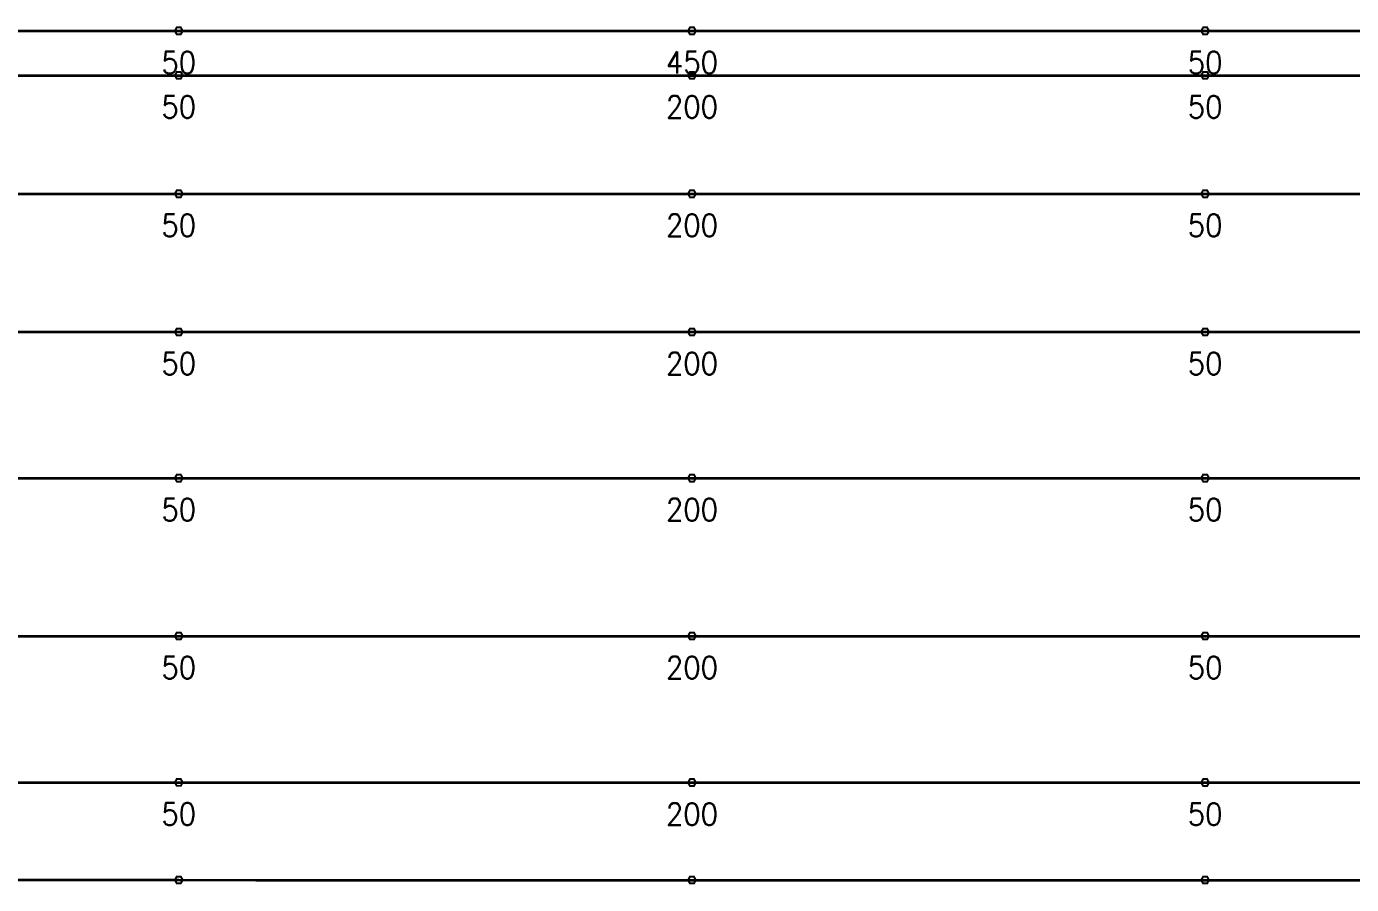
# Model space of a CAD drawing. Header units: millimetres. Extents: x 127300 to 589785, y -24728 to 44820.
# Drawn here: x 396307 to 409733, y 9103 to 17795 of the extents above; entities that cross this region are included whole.
import ezdxf

# ---------------------------------------------------------------- set-up
doc = ezdxf.new("R2010")
doc.units = ezdxf.units.MM
doc.layers.add('Current_plane_Column', color=7, linetype='Continuous', true_color=0x4b00ff)
doc.layers.add('NDC_S-TENDON', color=6, linetype='Continuous', lineweight=35)
doc.layers.add('NDC_S_ANNO', color=7, linetype='Continuous', lineweight=20)
doc.styles.get("Standard").update_dxf_attribs({"font": 'arial.ttf'})

# ---------------------------------------------------------------- blocks, each defined once
blk = doc.blocks.new('TDX')
at = {"layer": 'NDC_S-TENDON', "linetype": 'Continuous'}
for points, elevation in [([(15290, 8250, 20, 20, 0), (15270, 8285, 20, 20, 0), (15230, 8285, 20, 20, 0), (15210, 8250, 20, 20, 0), (15230, 8215, 20, 20, 0), (15270, 8215, 20, 20, 0)], 2550), ([(15290, 8250, 20, 20, 0), (15270, 8285, 20, 20, 0), (15230, 8285, 20, 20, 0), (15210, 8250, 20, 20, 0), (15230, 8215, 20, 20, 0), (15270, 8215, 20, 20, 0)], 2550), ([(20490, 8250, 20, 20, 0), (20470, 8285, 20, 20, 0), (20430, 8285, 20, 20, 0), (20410, 8250, 20, 20, 0), (20430, 8215, 20, 20, 0), (20470, 8215, 20, 20, 0)], 2950), ([(20490, 8250, 20, 20, 0), (20470, 8285, 20, 20, 0), (20430, 8285, 20, 20, 0), (20410, 8250, 20, 20, 0), (20430, 8215, 20, 20, 0), (20470, 8215, 20, 20, 0)], 2950), ([(20490, 8250, 20, 20, 0), (20470, 8285, 20, 20, 0), (20430, 8285, 20, 20, 0), (20410, 8250, 20, 20, 0), (20430, 8215, 20, 20, 0), (20470, 8215, 20, 20, 0)], 2950), ([(20490, 8250, 20, 20, 0), (20470, 8285, 20, 20, 0), (20430, 8285, 20, 20, 0), (20410, 8250, 20, 20, 0), (20430, 8215, 20, 20, 0), (20470, 8215, 20, 20, 0)], 2950), ([(25690, 8250, 20, 20, 0), (25670, 8285, 20, 20, 0), (25630, 8285, 20, 20, 0), (25610, 8250, 20, 20, 0), (25630, 8215, 20, 20, 0), (25670, 8215, 20, 20, 0)], 2550), ([(25690, 8250, 20, 20, 0), (25670, 8285, 20, 20, 0), (25630, 8285, 20, 20, 0), (25610, 8250, 20, 20, 0), (25630, 8215, 20, 20, 0), (25670, 8215, 20, 20, 0)], 2550), ([(15290, 7800, 20, 20, 0), (15270, 7834, 20, 20, 0), (15230, 7834, 20, 20, 0), (15210, 7800, 20, 20, 0), (15230, 7765, 20, 20, 0), (15270, 7765, 20, 20, 0)], 2800), ([(15290, 7800, 20, 20, 0), (15270, 7834, 20, 20, 0), (15230, 7834, 20, 20, 0), (15210, 7800, 20, 20, 0), (15230, 7765, 20, 20, 0), (15270, 7765, 20, 20, 0)], 2800), ([(20490, 7800, 20, 20, 0), (20470, 7834, 20, 20, 0), (20430, 7834, 20, 20, 0), (20410, 7800, 20, 20, 0), (20430, 7765, 20, 20, 0), (20470, 7765, 20, 20, 0)], 2950), ([(20490, 7800, 20, 20, 0), (20470, 7834, 20, 20, 0), (20430, 7834, 20, 20, 0), (20410, 7800, 20, 20, 0), (20430, 7765, 20, 20, 0), (20470, 7765, 20, 20, 0)], 2950), ([(20490, 7800, 20, 20, 0), (20470, 7834, 20, 20, 0), (20430, 7834, 20, 20, 0), (20410, 7800, 20, 20, 0), (20430, 7765, 20, 20, 0), (20470, 7765, 20, 20, 0)], 2950), ([(20490, 7800, 20, 20, 0), (20470, 7834, 20, 20, 0), (20430, 7834, 20, 20, 0), (20410, 7800, 20, 20, 0), (20430, 7765, 20, 20, 0), (20470, 7765, 20, 20, 0)], 2950), ([(25690, 7800, 20, 20, 0), (25670, 7834, 20, 20, 0), (25630, 7834, 20, 20, 0), (25610, 7800, 20, 20, 0), (25630, 7765, 20, 20, 0), (25670, 7765, 20, 20, 0)], 2800), ([(25690, 7800, 20, 20, 0), (25670, 7834, 20, 20, 0), (25630, 7834, 20, 20, 0), (25610, 7800, 20, 20, 0), (25630, 7765, 20, 20, 0), (25670, 7765, 20, 20, 0)], 2800), ([(15290, 6600, 20, 20, 0), (15270, 6635, 20, 20, 0), (15230, 6635, 20, 20, 0), (15210, 6600, 20, 20, 0), (15230, 6565, 20, 20, 0), (15270, 6565, 20, 20, 0)], 2800), ([(15290, 6600, 20, 20, 0), (15270, 6635, 20, 20, 0), (15230, 6635, 20, 20, 0), (15210, 6600, 20, 20, 0), (15230, 6565, 20, 20, 0), (15270, 6565, 20, 20, 0)], 2800), ([(20490, 6600, 20, 20, 0), (20470, 6635, 20, 20, 0), (20430, 6635, 20, 20, 0), (20410, 6600, 20, 20, 0), (20430, 6565, 20, 20, 0), (20470, 6565, 20, 20, 0)], 2950), ([(20490, 6600, 20, 20, 0), (20470, 6635, 20, 20, 0), (20430, 6635, 20, 20, 0), (20410, 6600, 20, 20, 0), (20430, 6565, 20, 20, 0), (20470, 6565, 20, 20, 0)], 2950), ([(20490, 6600, 20, 20, 0), (20470, 6635, 20, 20, 0), (20430, 6635, 20, 20, 0), (20410, 6600, 20, 20, 0), (20430, 6565, 20, 20, 0), (20470, 6565, 20, 20, 0)], 2950), ([(20490, 6600, 20, 20, 0), (20470, 6635, 20, 20, 0), (20430, 6635, 20, 20, 0), (20410, 6600, 20, 20, 0), (20430, 6565, 20, 20, 0), (20470, 6565, 20, 20, 0)], 2950), ([(25690, 6600, 20, 20, 0), (25670, 6635, 20, 20, 0), (25630, 6635, 20, 20, 0), (25610, 6600, 20, 20, 0), (25630, 6565, 20, 20, 0), (25670, 6565, 20, 20, 0)], 2800), ([(25690, 6600, 20, 20, 0), (25670, 6635, 20, 20, 0), (25630, 6635, 20, 20, 0), (25610, 6600, 20, 20, 0), (25630, 6565, 20, 20, 0), (25670, 6565, 20, 20, 0)], 2800), ([(15290, 5200, 20, 20, 0), (15270, 5235, 20, 20, 0), (15230, 5235, 20, 20, 0), (15210, 5200, 20, 20, 0), (15230, 5165, 20, 20, 0), (15270, 5165, 20, 20, 0)], 2800), ([(15290, 5200, 20, 20, 0), (15270, 5235, 20, 20, 0), (15230, 5235, 20, 20, 0), (15210, 5200, 20, 20, 0), (15230, 5165, 20, 20, 0), (15270, 5165, 20, 20, 0)], 2800), ([(20490, 5200, 20, 20, 0), (20470, 5235, 20, 20, 0), (20430, 5235, 20, 20, 0), (20410, 5200, 20, 20, 0), (20430, 5165, 20, 20, 0), (20470, 5165, 20, 20, 0)], 2950), ([(20490, 5200, 20, 20, 0), (20470, 5235, 20, 20, 0), (20430, 5235, 20, 20, 0), (20410, 5200, 20, 20, 0), (20430, 5165, 20, 20, 0), (20470, 5165, 20, 20, 0)], 2950), ([(20490, 5200, 20, 20, 0), (20470, 5235, 20, 20, 0), (20430, 5235, 20, 20, 0), (20410, 5200, 20, 20, 0), (20430, 5165, 20, 20, 0), (20470, 5165, 20, 20, 0)], 2950), ([(20490, 5200, 20, 20, 0), (20470, 5235, 20, 20, 0), (20430, 5235, 20, 20, 0), (20410, 5200, 20, 20, 0), (20430, 5165, 20, 20, 0), (20470, 5165, 20, 20, 0)], 2950), ([(25690, 5200, 20, 20, 0), (25670, 5235, 20, 20, 0), (25630, 5235, 20, 20, 0), (25610, 5200, 20, 20, 0), (25630, 5165, 20, 20, 0), (25670, 5165, 20, 20, 0)], 2800), ([(25690, 5200, 20, 20, 0), (25670, 5235, 20, 20, 0), (25630, 5235, 20, 20, 0), (25610, 5200, 20, 20, 0), (25630, 5165, 20, 20, 0), (25670, 5165, 20, 20, 0)], 2800), ([(15290, 3720, 20, 20, 0), (15270, 3755, 20, 20, 0), (15230, 3755, 20, 20, 0), (15210, 3720, 20, 20, 0), (15230, 3685, 20, 20, 0), (15270, 3685, 20, 20, 0)], 2800), ([(15290, 3720, 20, 20, 0), (15270, 3755, 20, 20, 0), (15230, 3755, 20, 20, 0), (15210, 3720, 20, 20, 0), (15230, 3685, 20, 20, 0), (15270, 3685, 20, 20, 0)], 2800), ([(20490, 3720, 20, 20, 0), (20470, 3755, 20, 20, 0), (20430, 3755, 20, 20, 0), (20410, 3720, 20, 20, 0), (20430, 3685, 20, 20, 0), (20470, 3685, 20, 20, 0)], 2950), ([(20490, 3720, 20, 20, 0), (20470, 3755, 20, 20, 0), (20430, 3755, 20, 20, 0), (20410, 3720, 20, 20, 0), (20430, 3685, 20, 20, 0), (20470, 3685, 20, 20, 0)], 2950), ([(20490, 3720, 20, 20, 0), (20470, 3755, 20, 20, 0), (20430, 3755, 20, 20, 0), (20410, 3720, 20, 20, 0), (20430, 3685, 20, 20, 0), (20470, 3685, 20, 20, 0)], 2950), ([(20490, 3720, 20, 20, 0), (20470, 3755, 20, 20, 0), (20430, 3755, 20, 20, 0), (20410, 3720, 20, 20, 0), (20430, 3685, 20, 20, 0), (20470, 3685, 20, 20, 0)], 2950), ([(25690, 3720, 20, 20, 0), (25670, 3755, 20, 20, 0), (25630, 3755, 20, 20, 0), (25610, 3720, 20, 20, 0), (25630, 3685, 20, 20, 0), (25670, 3685, 20, 20, 0)], 2800), ([(25690, 3720, 20, 20, 0), (25670, 3755, 20, 20, 0), (25630, 3755, 20, 20, 0), (25610, 3720, 20, 20, 0), (25630, 3685, 20, 20, 0), (25670, 3685, 20, 20, 0)], 2800), ([(15290, 2120, 20, 20, 0), (15270, 2155, 20, 20, 0), (15230, 2155, 20, 20, 0), (15210, 2120, 20, 20, 0), (15230, 2085, 20, 20, 0), (15270, 2085, 20, 20, 0)], 2800), ([(15290, 2120, 20, 20, 0), (15270, 2155, 20, 20, 0), (15230, 2155, 20, 20, 0), (15210, 2120, 20, 20, 0), (15230, 2085, 20, 20, 0), (15270, 2085, 20, 20, 0)], 2800), ([(20490, 2120, 20, 20, 0), (20470, 2155, 20, 20, 0), (20430, 2155, 20, 20, 0), (20410, 2120, 20, 20, 0), (20430, 2085, 20, 20, 0), (20470, 2085, 20, 20, 0)], 2950), ([(20490, 2120, 20, 20, 0), (20470, 2155, 20, 20, 0), (20430, 2155, 20, 20, 0), (20410, 2120, 20, 20, 0), (20430, 2085, 20, 20, 0), (20470, 2085, 20, 20, 0)], 2950), ([(20490, 2120, 20, 20, 0), (20470, 2155, 20, 20, 0), (20430, 2155, 20, 20, 0), (20410, 2120, 20, 20, 0), (20430, 2085, 20, 20, 0), (20470, 2085, 20, 20, 0)], 2950), ([(20490, 2120, 20, 20, 0), (20470, 2155, 20, 20, 0), (20430, 2155, 20, 20, 0), (20410, 2120, 20, 20, 0), (20430, 2085, 20, 20, 0), (20470, 2085, 20, 20, 0)], 2950), ([(25690, 2120, 20, 20, 0), (25670, 2155, 20, 20, 0), (25630, 2155, 20, 20, 0), (25610, 2120, 20, 20, 0), (25630, 2085, 20, 20, 0), (25670, 2085, 20, 20, 0)], 2800), ([(25690, 2120, 20, 20, 0), (25670, 2155, 20, 20, 0), (25630, 2155, 20, 20, 0), (25610, 2120, 20, 20, 0), (25630, 2085, 20, 20, 0), (25670, 2085, 20, 20, 0)], 2800), ([(15290, 637, 20, 20, 0), (15270, 671, 20, 20, 0), (15230, 671, 20, 20, 0), (15210, 637, 20, 20, 0), (15230, 602, 20, 20, 0), (15270, 602, 20, 20, 0)], 2800), ([(15290, 637, 20, 20, 0), (15270, 671, 20, 20, 0), (15230, 671, 20, 20, 0), (15210, 637, 20, 20, 0), (15230, 602, 20, 20, 0), (15270, 602, 20, 20, 0)], 2800), ([(20490, 635, 20, 20, 0), (20470, 670, 20, 20, 0), (20430, 670, 20, 20, 0), (20410, 635, 20, 20, 0), (20430, 601, 20, 20, 0), (20470, 601, 20, 20, 0)], 2950), ([(20490, 635, 20, 20, 0), (20470, 670, 20, 20, 0), (20430, 670, 20, 20, 0), (20410, 635, 20, 20, 0), (20430, 601, 20, 20, 0), (20470, 601, 20, 20, 0)], 2950), ([(20490, 635, 20, 20, 0), (20470, 670, 20, 20, 0), (20430, 670, 20, 20, 0), (20410, 635, 20, 20, 0), (20430, 601, 20, 20, 0), (20470, 601, 20, 20, 0)], 2950), ([(20490, 635, 20, 20, 0), (20470, 670, 20, 20, 0), (20430, 670, 20, 20, 0), (20410, 635, 20, 20, 0), (20430, 601, 20, 20, 0), (20470, 601, 20, 20, 0)], 2950), ([(25690, 635, 20, 20, 0), (25670, 670, 20, 20, 0), (25630, 670, 20, 20, 0), (25610, 635, 20, 20, 0), (25630, 601, 20, 20, 0), (25670, 601, 20, 20, 0)], 2800), ([(25690, 635, 20, 20, 0), (25670, 670, 20, 20, 0), (25630, 670, 20, 20, 0), (25610, 635, 20, 20, 0), (25630, 601, 20, 20, 0), (25670, 601, 20, 20, 0)], 2800), ([(15290, -351, 20, 20, 0), (15270, -317, 20, 20, 0), (15230, -317, 20, 20, 0), (15210, -351, 20, 20, 0), (15230, -386, 20, 20, 0), (15270, -386, 20, 20, 0)], 2500), ([(15290, -351, 20, 20, 0), (15270, -317, 20, 20, 0), (15230, -317, 20, 20, 0), (15210, -351, 20, 20, 0), (15230, -386, 20, 20, 0), (15270, -386, 20, 20, 0)], 2500), ([(20490, -353, 20, 20, 0), (20470, -318, 20, 20, 0), (20430, -318, 20, 20, 0), (20410, -353, 20, 20, 0), (20430, -387, 20, 20, 0), (20470, -387, 20, 20, 0)], 2900), ([(20490, -353, 20, 20, 0), (20470, -318, 20, 20, 0), (20430, -318, 20, 20, 0), (20410, -353, 20, 20, 0), (20430, -387, 20, 20, 0), (20470, -387, 20, 20, 0)], 2900), ([(20490, -353, 20, 20, 0), (20470, -318, 20, 20, 0), (20430, -318, 20, 20, 0), (20410, -353, 20, 20, 0), (20430, -387, 20, 20, 0), (20470, -387, 20, 20, 0)], 2900), ([(20490, -353, 20, 20, 0), (20470, -318, 20, 20, 0), (20430, -318, 20, 20, 0), (20410, -353, 20, 20, 0), (20430, -387, 20, 20, 0), (20470, -387, 20, 20, 0)], 2900), ([(25690, -353, 20, 20, 0), (25670, -318, 20, 20, 0), (25630, -318, 20, 20, 0), (25610, -353, 20, 20, 0), (25630, -387, 20, 20, 0), (25670, -387, 20, 20, 0)], 2500), ([(25690, -353, 20, 20, 0), (25670, -318, 20, 20, 0), (25630, -318, 20, 20, 0), (25610, -353, 20, 20, 0), (25630, -387, 20, 20, 0), (25670, -387, 20, 20, 0)], 2500)]:
    blk.add_lwpolyline(points, format="xyseb", close=True, dxfattribs=dict(at, elevation=elevation))
for points in [[(10050, 8250, 2950), (10743, 8250, 2932), (11437, 8250, 2879), (12130, 8250, 2790), (13170, 8250, 2657), (14210, 8250, 2577), (15250, 8250, 2550), (16290, 8250, 2577), (17330, 8250, 2657), (18370, 8250, 2790), (19063, 8250, 2879), (19757, 8250, 2932), (20450, 8250, 2950)], [(20450, 8250, 2950), (21143, 8250, 2932), (21837, 8250, 2879), (22530, 8250, 2790), (23570, 8250, 2657), (24610, 8250, 2577), (25650, 8250, 2550), (26690, 8250, 2577), (27730, 8250, 2657), (28770, 8250, 2790), (29463, 8250, 2879), (30157, 8250, 2932), (30850, 8250, 2950)], [(10050, 7800, 2950), (10743, 7800, 2943), (11437, 7800, 2923), (12130, 7800, 2890), (13170, 7800, 2840), (14210, 7800, 2810), (15250, 7800, 2800), (16290, 7800, 2810), (17330, 7800, 2840), (18370, 7800, 2890), (19063, 7800, 2923), (19757, 7800, 2943), (20450, 7800, 2950)], [(20450, 7800, 2950), (21143, 7800, 2943), (21837, 7800, 2923), (22530, 7800, 2890), (23570, 7800, 2840), (24610, 7800, 2810), (25650, 7800, 2800), (26690, 7800, 2810), (27730, 7800, 2840), (28770, 7800, 2890), (29463, 7800, 2923), (30157, 7800, 2943), (30850, 7800, 2950)], [(10050, 6600, 2950), (10743, 6600, 2943), (11437, 6600, 2923), (12130, 6600, 2890), (13170, 6600, 2840), (14210, 6600, 2810), (15250, 6600, 2800), (16290, 6600, 2810), (17330, 6600, 2840), (18370, 6600, 2890), (19063, 6600, 2923), (19757, 6600, 2943), (20450, 6600, 2950)], [(20450, 6600, 2950), (21143, 6600, 2943), (21837, 6600, 2923), (22530, 6600, 2890), (23570, 6600, 2840), (24610, 6600, 2810), (25650, 6600, 2800), (26690, 6600, 2810), (27730, 6600, 2840), (28770, 6600, 2890), (29463, 6600, 2923), (30157, 6600, 2943), (30850, 6600, 2950)], [(10050, 5200, 2950), (10743, 5200, 2943), (11437, 5200, 2923), (12130, 5200, 2890), (13170, 5200, 2840), (14210, 5200, 2810), (15250, 5200, 2800), (16290, 5200, 2810), (17330, 5200, 2840), (18370, 5200, 2890), (19063, 5200, 2923), (19757, 5200, 2943), (20450, 5200, 2950)], [(20450, 5200, 2950), (21143, 5200, 2943), (21837, 5200, 2923), (22530, 5200, 2890), (23570, 5200, 2840), (24610, 5200, 2810), (25650, 5200, 2800), (26690, 5200, 2810), (27730, 5200, 2840), (28770, 5200, 2890), (29463, 5200, 2923), (30157, 5200, 2943), (30850, 5200, 2950)], [(10050, 3720, 2950), (10743, 3720, 2943), (11437, 3720, 2923), (12130, 3720, 2890), (13170, 3720, 2840), (14210, 3720, 2810), (15250, 3720, 2800), (16290, 3720, 2810), (17330, 3720, 2840), (18370, 3720, 2890), (19063, 3720, 2923), (19757, 3720, 2943), (20450, 3720, 2950)], [(20450, 3720, 2950), (21143, 3720, 2943), (21837, 3720, 2923), (22530, 3720, 2890), (23570, 3720, 2840), (24610, 3720, 2810), (25650, 3720, 2800), (26690, 3720, 2810), (27730, 3720, 2840), (28770, 3720, 2890), (29463, 3720, 2923), (30157, 3720, 2943), (30850, 3720, 2950)], [(10050, 2120, 2950), (10743, 2120, 2943), (11437, 2120, 2923), (12130, 2120, 2890), (13170, 2120, 2840), (14210, 2120, 2810), (15250, 2120, 2800), (16290, 2120, 2810), (17330, 2120, 2840), (18370, 2120, 2890), (19063, 2120, 2923), (19757, 2120, 2943), (20450, 2120, 2950)], [(20450, 2120, 2950), (21143, 2120, 2943), (21837, 2120, 2923), (22530, 2120, 2890), (23570, 2120, 2840), (24610, 2120, 2810), (25650, 2120, 2800), (26690, 2120, 2810), (27730, 2120, 2840), (28770, 2120, 2890), (29463, 2120, 2923), (30157, 2120, 2943), (30850, 2120, 2950)], [(10050, 638, 2950), (10743, 638, 2943), (11437, 638, 2923), (12130, 637, 2890), (12910, 637, 2851), (13690, 637, 2822), (14470, 637, 2806), (15250, 637, 2800), (16030, 636, 2806), (16810, 636, 2822), (17590, 636, 2851), (18370, 636, 2890), (19063, 636, 2923), (19757, 635, 2943), (20450, 635, 2950)], [(20450, 635, 2950), (21143, 635, 2943), (21837, 635, 2923), (22530, 635, 2890), (23570, 635, 2840), (24610, 635, 2810), (25650, 635, 2800), (26690, 635, 2810), (27730, 635, 2840), (28770, 635, 2890), (29463, 635, 2923), (30157, 635, 2943), (30850, 635, 2950)], [(10050, -350, 2900), (10743, -350, 2882), (11437, -350, 2829), (12130, -351, 2740), (12910, -351, 2635), (13690, -351, 2560), (14470, -351, 2515), (15250, -351, 2500), (16030, -352, 2515), (16810, -352, 2560), (17590, -352, 2635), (18370, -352, 2740), (19063, -352, 2829), (19757, -353, 2882), (20450, -353, 2900)], [(20450, -353, 2900), (21143, -353, 2882), (21837, -353, 2829), (22530, -353, 2740), (23570, -353, 2607), (24610, -353, 2527), (25650, -353, 2500), (26690, -353, 2527), (27730, -353, 2607), (28770, -353, 2740), (29463, -353, 2829), (30157, -353, 2882), (30850, -353, 2900)]]:
    blk.add_polyline3d(points, dxfattribs=at)
at = {"layer": 'NDC_S_ANNO', "linetype": 'Continuous', "char_height": 225, "attachment_point": 5, "line_spacing_factor": 0.75}
for s, insert in [('\\FSTANDARD.shx;50', (15250, 7930, 2550)), ('\\FSTANDARD.shx;450', (20450, 7930, 2950)), ('\\FSTANDARD.shx;50', (25650, 7930, 2550)), ('\\FSTANDARD.shx;50', (15250, 7480, 2800)), ('\\FSTANDARD.shx;200', (20450, 7480, 2950)), ('\\FSTANDARD.shx;50', (25650, 7480, 2800)), ('\\FSTANDARD.shx;50', (15250, 6280, 2800)), ('\\FSTANDARD.shx;200', (20450, 6280, 2950)), ('\\FSTANDARD.shx;50', (25650, 6280, 2800)), ('\\FSTANDARD.shx;50', (15250, 4880, 2800)), ('\\FSTANDARD.shx;200', (20450, 4880, 2950)), ('\\FSTANDARD.shx;50', (25650, 4880, 2800)), ('\\FSTANDARD.shx;50', (15250, 3400, 2800)), ('\\FSTANDARD.shx;200', (20450, 3400, 2950)), ('\\FSTANDARD.shx;50', (25650, 3400, 2800)), ('\\FSTANDARD.shx;50', (15250, 1800, 2800)), ('\\FSTANDARD.shx;200', (20450, 1800, 2950)), ('\\FSTANDARD.shx;50', (25650, 1800, 2800)), ('\\FSTANDARD.shx;200', (20450, 315, 2950)), ('\\FSTANDARD.shx;50', (25650, 315, 2800))]:
    blk.add_mtext(s, dxfattribs=dict(at, insert=insert))
at = {"layer": 'NDC_S_ANNO', "linetype": 'Continuous', "insert": (15250, 317, 2800), "char_height": 225, "attachment_point": 5, "rotation": 359.9845, "line_spacing_factor": 0.75}
blk.add_mtext('\\FSTANDARD.shx;50', dxfattribs=at)

msp = doc.modelspace()

# ---------------------------------------------------------------- block references
at = {"layer": 'Current_plane_Column'}
msp.add_blockref('TDX', (382600, 9500), dxfattribs=at)

doc.saveas('drawing.dxf')
